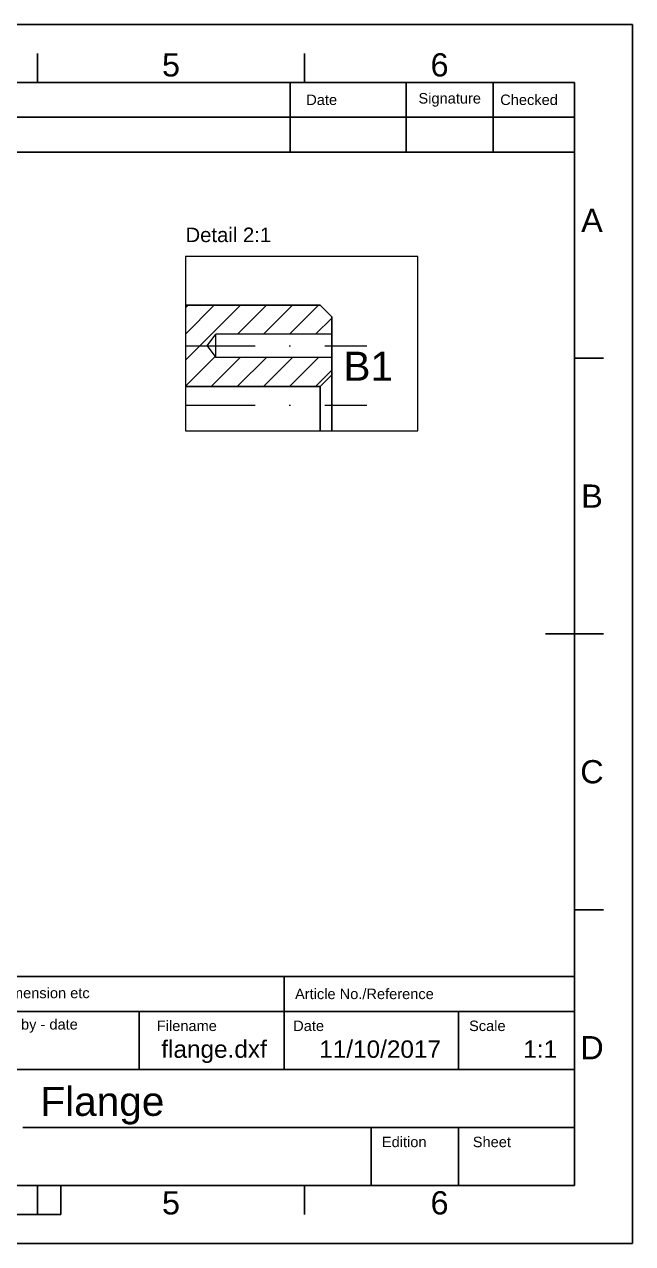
# Model space of a CAD drawing. Header units: millimetres. Extents: x 0 to 297, y 0 to 210.
# Drawn here: x 192.2 to 297, y 0 to 210 of the extents above; entities that cross this region are included whole.
import ezdxf
from ezdxf.enums import TextEntityAlignment as Align

# ---------------------------------------------------------------- set-up
doc = ezdxf.new("R2010")
doc.units = ezdxf.units.MM
doc.linetypes.add('DASHDOT', pattern=[24, 12, -5.95, 0.1, -5.95])
doc.linetypes.add('DASHED', pattern=[18, 12, -6])
doc.layers.get('0').update_dxf_attribs({"lineweight": 25})
for name, color, linetype, lineweight in [('border', 7, 'Continuous', 25), ('center', 1, 'DASHDOT', 9), ('hatch', 7, 'Continuous', 5), ('revision', 7, 'Continuous', 25), ('thin', 7, 'Continuous', 13), ('title', 7, 'Continuous', 25)]:
    doc.layers.add(name, color=color, linetype=linetype, lineweight=lineweight)
doc.layers.add('viewports', color=30, linetype='DASHED', lineweight=0, plot=False)
doc.styles.add('textstyle3', font='arial.ttf')

# ---------------------------------------------------------------- blocks, each defined once
blk = doc.blocks.new('Revision')
at = {"layer": 'revision'}
for p, q in [((-170, 0), (-14, 0)), ((-49, -6), (-49, 0)), ((-29, -6), (-29, 0)), ((0, 0), (-14, 0)), ((-14, -6), (-14, 0)), ((0, -6), (0, 0)), ((0, -6), (-170, -6)), ((-158, -6), (-49, -6)), ((-49, -6), (-49, -12)), ((-49, -6), (-29, -6)), ((-29, -6), (-29, -12)), ((-29, -6), (-14, -6)), ((-14, -6), (-14, -12)), ((-14, -6), (0, -6)), ((0, -12), (0, -6)), ((-170, -12), (0, -12))]:
    blk.add_line(p, q, dxfattribs=at)
at = {"layer": 'revision', "char_height": 1.8, "attachment_point": 5, "style": 'textstyle3'}
for s, insert in [('Date', (-43.55, -3)), ('Signature', (-21.5, -3)), ('Checked', (-7.84, -3))]:
    blk.add_mtext(s, dxfattribs=dict(at, insert=insert))
blk = doc.blocks.new('Title')
at = {"layer": 'title'}
for p, q in [((-170, 36), (0, 36)), ((-50, 30), (-50, 36)), ((0, 0), (0, 36)), ((-170, 30), (0, 30)), ((-75, 20), (-75, 30)), ((-50, 20), (-50, 30)), ((-20, 20), (-20, 30)), ((-170, 20), (0, 20)), ((-95, 10), (0, 10)), ((-35, 0), (-35, 10)), ((-20, 0), (-20, 10)), ((0, 0), (0, 10)), ((-170, 0), (0, 0))]:
    blk.add_line(p, q, dxfattribs=at)
at = {"style": 'textstyle3'}
for tag, p in [('Filename', (-53, 22)), ('Date', (-23, 22)), ('Scale', (-3, 22))]:
    blk.add_attdef(tag, text='', height=3, dxfattribs=at).set_placement(p, align=Align.RIGHT)
blk.add_attdef('Title', text='', height=5, dxfattribs=at).set_placement((-92, 17), align=Align.TOP_LEFT)
at = {"layer": 'title', "char_height": 1.8, "attachment_point": 5, "style": 'textstyle3'}
for s, insert in [('Title/Name, destination, material, dimension etc', (-109.99, 33)), ('Article No./Reference', (-36.19, 33)), ('Approved by - date', (-96.17, 27.5)), ('Filename', (-66.77, 27.5)), ('Date', (-45.8, 27.5)), ('Scale', (-15.02, 27.5)), ('Edition', (-29.33, 7.5)), ('Sheet', (-14.24, 7.5))]:
    blk.add_mtext(s, dxfattribs=dict(at, insert=insert))
blk = doc.blocks.new('Border')
at = {"layer": 'border'}
for p, q in [((0, 210), (297, 210)), ((297, 210), (297, 0)), ((194.5, 205), (194.5, 200)), ((240.5, 205), (240.5, 200)), ((194.5, 200), (148.5, 200)), ((240.5, 200), (194.5, 200)), ((287, 200), (240.5, 200)), ((287, 200), (287, 200)), ((287, 155), (287, 200)), ((287, 200), (287, 200)), ((287, 155), (287, 55)), ((287, 152.5), (292, 152.5)), ((282, 105), (292, 105)), ((287, 57.5), (292, 57.5)), ((287, 10), (287, 55)), ((98.5, 10), (198.5, 10)), ((148.5, 10), (194.5, 10)), ((194.5, 10), (194.5, 5)), ((194.5, 10), (240.5, 10)), ((198.5, 5), (198.5, 10)), ((240.5, 10), (240.5, 5)), ((240.5, 10), (287, 10)), ((287, 10), (287, 10)), ((98.5, 5), (198.5, 5)), ((297, 0), (0, 0))]:
    blk.add_line(p, q, dxfattribs=at)
blk.add_blockref('Revision', (287, 200))
blk.add_blockref('Title', (287, 10)).add_auto_attribs({'Filename': 'flange.dxf', 'Title': 'Flange', 'Date': '11/10/2017', 'Scale': '1:1'})
at = {"layer": 'border', "char_height": 4, "attachment_point": 5, "style": 'textstyle3'}
for s, insert in [('5', (217.5, 203)), ('6', (263.75, 203)), ('A', (290, 176.25)), ('B', (290, 128.75)), ('C', (290, 81.25)), ('D', (290, 33.75)), ('5', (217.5, 7)), ('6', (263.75, 7))]:
    blk.add_mtext(s, dxfattribs=dict(at, insert=insert))

msp = doc.modelspace()

# ---------------------------------------------------------------- linework, layer by layer
for p, q in [((220, 161.625), (243.19859, 161.625)), ((245.19859, 159.625), (243.19859, 161.625)), ((245.19859, 159.625), (245.19859, 140)), ((245.19859, 149.625), (243.19859, 147.625)), ((220, 147.625), (243.19859, 147.625)), ((243.19859, 140), (243.19859, 147.625))]:
    msp.add_line(p, q)
at = {"layer": 'center'}
for p, q in [((220, 154.625), (251.19859, 154.625)), ((220, 144.42366), (251.19859, 144.42366))]:
    msp.add_line(p, q, dxfattribs=at)
at = {"layer": 'hatch', "linetype": 'Continuous'}
for p, q in [((220, 161.15346), (220.47154, 161.625)), ((220, 156.66333), (224.96167, 161.625)), ((220, 152.17321), (229.45179, 161.625)), ((228.94192, 156.625), (233.94192, 161.625)), ((233.43205, 156.625), (238.43205, 161.625)), ((237.92218, 156.625), (242.92218, 161.625)), ((242.41231, 156.625), (245.19859, 159.41129)), ((220, 147.68308), (225.09058, 152.77366)), ((224.43205, 147.625), (229.43205, 152.625)), ((228.92218, 147.625), (233.92218, 152.625)), ((233.41231, 147.625), (238.41231, 152.625)), ((237.90243, 147.625), (242.90243, 152.625)), ((242.39256, 147.625), (245.19859, 150.43103))]:
    msp.add_line(p, q, dxfattribs=at)
at = {"layer": 'thin'}
for p, q in [((223.74551, 154.625), (225.19859, 156.625)), ((225.19859, 152.625), (225.19859, 156.625)), ((245.19859, 156.625), (225.19859, 156.625)), ((223.74551, 154.625), (225.19859, 152.625)), ((245.19859, 152.625), (225.19859, 152.625))]:
    msp.add_line(p, q, dxfattribs=at)
at = {"layer": 'viewports', "linetype": 'Continuous'}
msp.add_lwpolyline([(220, 140), (260, 140), (260, 170), (220, 170)], close=True, dxfattribs=at)

# ---------------------------------------------------------------- block references
msp.add_blockref('Border', (0, 0))

# ---------------------------------------------------------------- texts
at = {"insert": (247.19859, 153.625), "char_height": 5, "attachment_point": 1, "style": 'textstyle3'}
msp.add_mtext('B\\S^ 1;', dxfattribs=at)
at = {"layer": 'border', "insert": (220, 175), "char_height": 2.5, "attachment_point": 1, "style": 'textstyle3'}
msp.add_mtext('Detail 2:1', dxfattribs=at)

doc.saveas('drawing.dxf')
